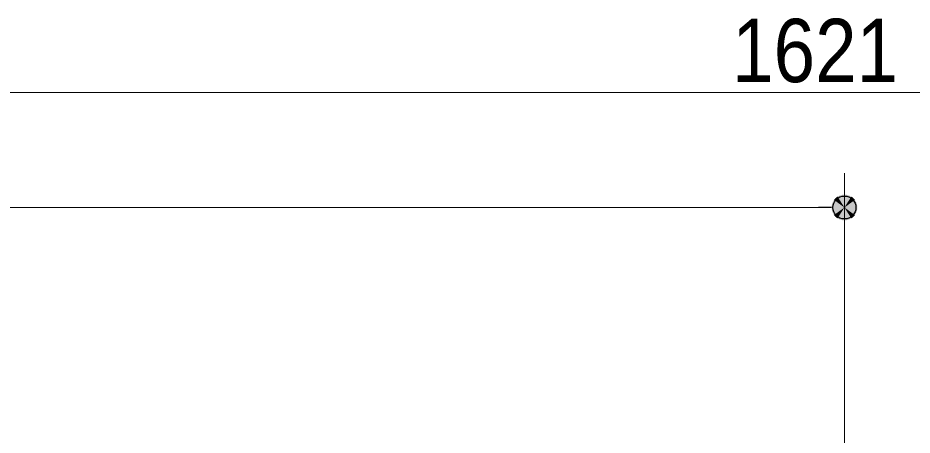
# Model space of a CAD drawing. Units: millimetres, scale not verified. Extents: x -4547 to 4547, y -2284 to 2284.
# Drawn here: x -2010.3 to -1621.4, y 669.4 to 851.1 of the extents above; entities that cross this region are included whole.
import ezdxf
from ezdxf.enums import TextEntityAlignment as Align

# ---------------------------------------------------------------- set-up
doc = ezdxf.new("R2010")
doc.units = ezdxf.units.MM
doc.header["$LTSCALE"] = 20
doc.header["$PDMODE"] = 32
doc.header["$PDSIZE"] = 10
doc.layers.add('0-3_0', color=7, linetype='Continuous', lineweight=25)
doc.layers.add('0-5_2寸法-1', color=7, linetype='Continuous', lineweight=15)
doc.layers.add('0-4_Defpoints', color=7, linetype='Continuous')
doc.styles.add('ＭＳ Ｐゴシック', font='')
doc.styles.get('ＭＳ Ｐゴシック').set_extended_font_data('MS PGothic')

# ---------------------------------------------------------------- blocks, each defined once
blk = doc.blocks.new('_Dot')
at = {"layer": '0-3_0'}
blk.add_line((-10, 0), (-20, 0), dxfattribs=at)
for points in [[(0, 0), (-7.29, 6.85), (-6.37, 7.71)], [(0, 0), (-6.37, 7.71), (-5.36, 8.44)], [(0, 0), (-5.36, 8.44), (-4.26, 9.05)], [(0, 0), (-4.26, 9.05), (-3.09, 9.51)], [(0, 0), (-3.09, 9.51), (-1.87, 9.82)], [(0, 0), (-1.87, 9.82), (-0.63, 9.98)], [(0, 0), (-0.63, 9.98), (0.63, 9.98)], [(0, 0), (0.63, 9.98), (1.87, 9.82)], [(0, 0), (1.87, 9.82), (3.09, 9.51)], [(0, 0), (3.09, 9.51), (4.26, 9.05)], [(0, 0), (4.26, 9.05), (5.36, 8.44)], [(0, 0), (5.36, 8.44), (6.37, 7.71)], [(0, 0), (6.37, 7.71), (7.29, 6.85)], [(0, 0), (-10, 0), (-9.92, 1.25)], [(0, 0), (-9.92, -1.25), (-10, 0)], [(0, 0), (-9.92, 1.25), (-9.69, 2.49)], [(0, 0), (-9.69, -2.49), (-9.92, -1.25)], [(0, 0), (-9.69, 2.49), (-9.3, 3.68)], [(0, 0), (-9.3, -3.68), (-9.69, -2.49)], [(0, 0), (-9.3, 3.68), (-8.76, 4.82)], [(0, 0), (-8.76, -4.82), (-9.3, -3.68)], [(0, 0), (-8.76, 4.82), (-8.09, 5.88)], [(0, 0), (-8.09, -5.88), (-8.76, -4.82)], [(0, 0), (-8.09, 5.88), (-7.29, 6.85)], [(0, 0), (-7.29, -6.85), (-8.09, -5.88)], [(0, 0), (-6.37, -7.71), (-7.29, -6.85)], [(0, 0), (-5.36, -8.44), (-6.37, -7.71)], [(0, 0), (-4.26, -9.05), (-5.36, -8.44)], [(0, 0), (-3.09, -9.51), (-4.26, -9.05)], [(0, 0), (-1.87, -9.82), (-3.09, -9.51)], [(0, 0), (-0.63, -9.98), (-1.87, -9.82)], [(0, 0), (0.63, -9.98), (-0.63, -9.98)], [(0, 0), (7.29, 6.85), (8.09, 5.88)], [(0, 0), (8.09, 5.88), (8.76, 4.82)], [(0, 0), (8.76, 4.82), (9.3, 3.68)], [(0, 0), (9.3, 3.68), (9.69, 2.49)], [(0, 0), (9.69, 2.49), (9.92, 1.25)], [(0, 0), (9.92, 1.25), (10, 0)], [(0, 0), (1.87, -9.82), (0.63, -9.98)], [(0, 0), (3.09, -9.51), (1.87, -9.82)], [(0, 0), (4.26, -9.05), (3.09, -9.51)], [(0, 0), (5.36, -8.44), (4.26, -9.05)], [(0, 0), (6.37, -7.71), (5.36, -8.44)], [(0, 0), (7.29, -6.85), (6.37, -7.71)], [(0, 0), (8.09, -5.88), (7.29, -6.85)], [(0, 0), (8.76, -4.82), (8.09, -5.88)], [(0, 0), (9.3, -3.68), (8.76, -4.82)], [(0, 0), (9.69, -2.49), (9.3, -3.68)], [(0, 0), (9.92, -1.25), (9.69, -2.49)], [(0, 0), (10, 0), (9.92, -1.25)]]:
    blk.add_solid(points, dxfattribs=at)

msp = doc.modelspace()

# ---------------------------------------------------------------- linework, layer by layer
at = {"layer": '0-4_Defpoints'}
msp.add_point((-1650.87, 768.52), dxfattribs=at)
at = {"layer": '0-5_2寸法-1'}
for p, q in [((-865.12, 818.52), (-2463.61, 818.52)), ((-1650.87, 631.69), (-1650.87, 783.52)), ((-2487.61, 768.52), (-1662.12, 768.52))]:
    msp.add_line(p, q, dxfattribs=at)

# ---------------------------------------------------------------- block references
at = {"layer": '0-5_2寸法-1', "xscale": 0.5627563, "yscale": 0.5627563}
msp.add_blockref('_Dot', (-1650.87, 768.52), dxfattribs=at)

# ---------------------------------------------------------------- texts
at = {"layer": '0-5_2寸法-1', "style": 'ＭＳ Ｐゴシック', "width": 0.9}
msp.add_text('1621', height=27.57, dxfattribs=at).set_placement((-1699.73, 814.8), align=Align.BOTTOM_LEFT)

doc.saveas('drawing.dxf')
